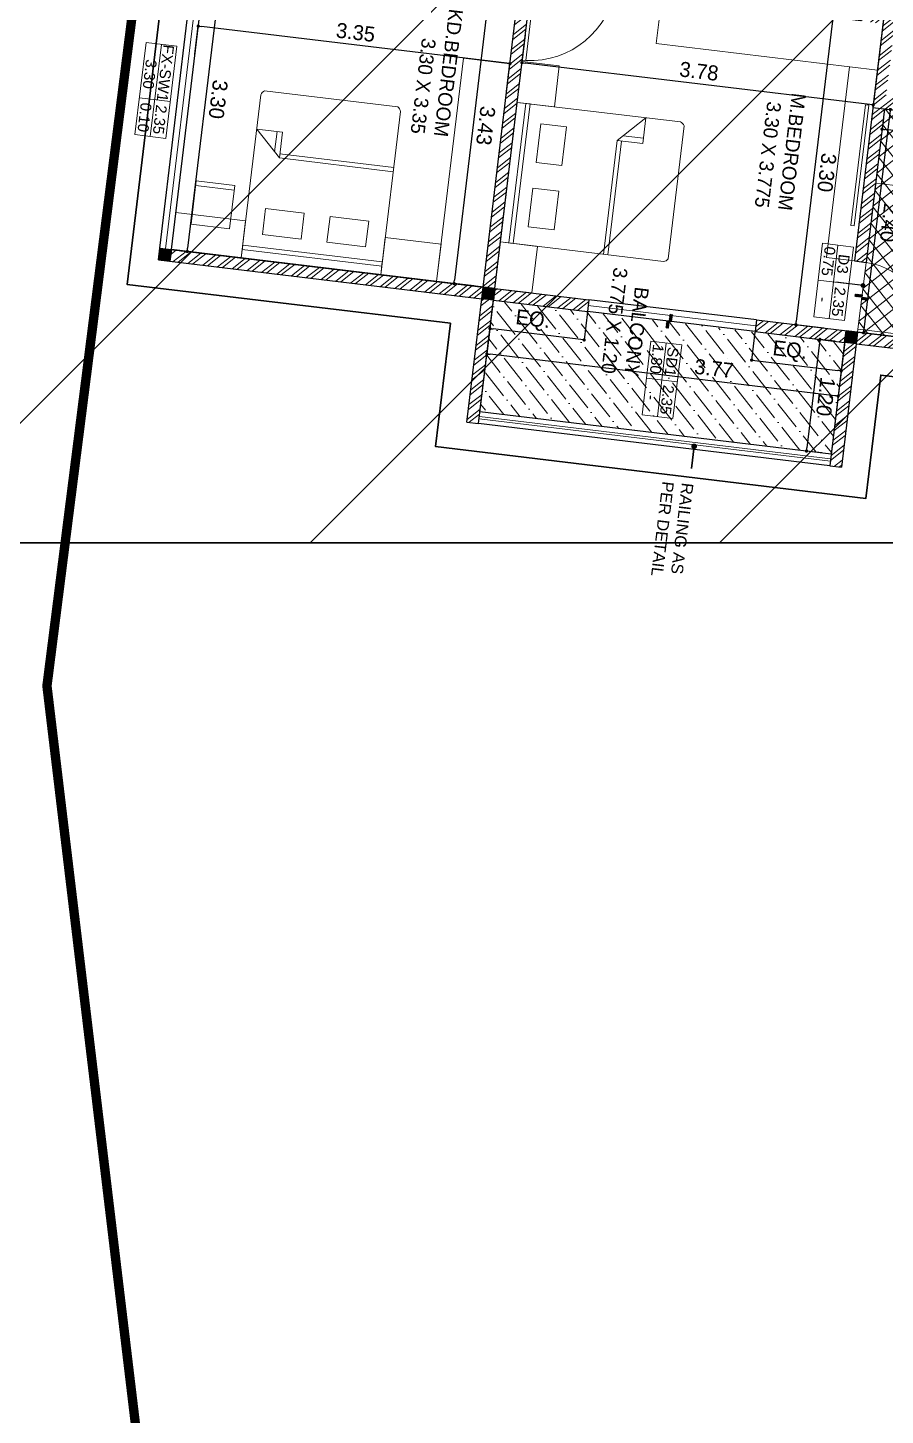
# Model space of a CAD drawing. Header units: metres. Extents: x 494 to 1845, y -666 to 1061.
# Drawn here: x 1550.63 to 1550.965, y 284.336 to 284.878 of the extents above; entities that cross this region are included whole.
import ezdxf
from ezdxf.enums import TextEntityAlignment as Align

# ---------------------------------------------------------------- set-up
doc = ezdxf.new("R2010")
doc.units = ezdxf.units.M
doc.header["$MEASUREMENT"] = 0
doc.linetypes.add('1', pattern=[0])
doc.linetypes.add('DASHED2', pattern=[0.375, 0.25, -0.125])
doc.layers.get('Defpoints').update_dxf_attribs({"color": 12})
for name, color, linetype in [('A-AREA', 1, 'Continuous'), ('COLUMN', 1, 'Continuous'), ('PLOT - SURVEY', 1, '1'), ('TILE DROP', 180, '1'), ('VDA-TEXT', 250, '1'), ('VDA-WALL BELOW', 8, 'Continuous'), ('VDA_RAILING NOTE', 4, '1'), ('VDA_ROOF', 250, 'Continuous'), ('WALL', 250, 'Continuous')]:
    doc.layers.add(name, color=color, linetype=linetype)
for name, color, linetype, lineweight in [('A-Wall Hatch', 8, 'Continuous', 9), ('DIMENSION', 8, 'Continuous', 5), ('VDA-DOOR', 23, 'Continuous', 5), ('VDA-DW TAGS', 4, 'Continuous', 9), ('VDA-FURNITURE', 8, 'Continuous', 13), ('VDA-HATCH', 8, 'Continuous', 9), ('VDA-PLUMBING', 8, 'Continuous', 13), ('VDA-RAILING', 25, 'Continuous', 5), ('VDA-SLIDING DOOR', 4, 'Continuous', 9), ('VDA-WALL', 250, 'Continuous', 25), ('VDA_FURNITURE', 8, 'Continuous', 13)]:
    doc.layers.add(name, color=color, linetype=linetype, lineweight=lineweight)
doc.styles.add('arial', font='arial.ttf', dxfattribs={"height": 0.3})
doc.styles.add('RS', font='GOTHIC.TTF')
doc.styles.get("Standard").update_dxf_attribs({"font": 'arial.ttf'})
doc.dimstyles.new('SMALL', dxfattribs={"dimtxt": 0.16, "dimasz": 0.05, "dimexe": 0, "dimexo": 0, "dimgap": 0.05, "dimtad": 0, "dimdec": 1, "dimzin": 0, "dimdsep": 46, "dimtxsty": 'RS', "dimblk": 'ARCHTICK', "dimcen": 2.5, "dimclrd": 256, "dimclre": 256, "dimclrt": 5, "dimadec": 0, "dimazin": 0, "dimtfac": 1, "dimtofl": 0, "dimtmove": 0, "dimatfit": 3, "dimldrblk": 'ARCHTICK', "dimfxl": 0, "dimtolj": 1, "dimtzin": 0, "dimarcsym": 0})
doc.dimstyles.new('SMALL-1', dxfattribs={"dimtxt": 0.16, "dimasz": 0.035, "dimexe": 0, "dimexo": 0.1, "dimgap": 0.05, "dimtad": 1, "dimzin": 0, "dimdsep": 46, "dimtxsty": 'RS', "dimblk": 'DOT', "dimcen": 2.5, "dimclrd": 256, "dimclre": 256, "dimclrt": 5, "dimadec": 0, "dimazin": 0, "dimtfac": 1, "dimtdec": 3, "dimtofl": 0, "dimtmove": 0, "dimatfit": 3, "dimfxl": 0, "dimtolj": 1, "dimtzin": 0, "dimarcsym": 0})
pattern_1 = [(45, (1152.758408798573, 282.9493043231583), (-0.1104854345604985, 0.1104854345604985), [])]
pattern_2 = [(135.0000000000001, (-4.440892098500626e-16, 0.375), (-0.004419417382415919, -0.004419417382415927), [])]

# ---------------------------------------------------------------- blocks, each defined once
blk = doc.blocks.new('6555kkm')
at = {"lineweight": 30}
h = blk.add_hatch(color=5, dxfattribs=at)
h.dxf.hatch_style = 1
h.paths.add_polyline_path([(1152.883408798573, 282.9493043231583), (1152.758408798573, 282.9493043231583), (1152.758408798573, 283.0743043231584), (1152.883408798573, 283.0743043231584)])
h = blk.add_hatch()
h.set_pattern_fill('ANSI31', color=5, scale=1.250000000001137)
h.set_pattern_definition(pattern_1)
h.paths.add_polyline_path([(1152.758408798573, 283.0743043231584), (1152.883408798573, 283.0743043231584), (1152.883408798573, 282.9493043231583), (1152.758408798573, 282.9493043231583)])
h = blk.add_hatch()
h.set_pattern_fill('ANSI31', color=5, scale=1.250000000001137)
h.set_pattern_definition(pattern_1)
h.paths.add_polyline_path([(1152.758408798573, 283.0743043231584), (1152.883408798573, 283.0743043231584), (1152.883408798573, 282.9493043231583), (1152.758408798573, 282.9493043231583)])
at = {"layer": 'COLUMN', "color": 5, "lineweight": 25}
for p, q in [((1152.758408798573, 282.9493043231583), (1152.883408798573, 283.0743043231584)), ((1152.883408798573, 282.9493043231583), (1152.758408798573, 283.0743043231584))]:
    blk.add_line(p, q, dxfattribs=at)
blk.add_lwpolyline([(1152.758408798573, 283.0743043231584), (1152.883408798573, 283.0743043231584), (1152.883408798573, 282.9493043231583), (1152.758408798573, 282.9493043231583)], close=True, dxfattribs=at)
blk = doc.blocks.new('zw$417C')
at = {"layer": 'COLUMN', "color": 8, "lineweight": 30}
for p in [(-1092.551024200676, -275.511737228239, 1.041943240610849e-05), (-1092.551024200676, -279.411717237367), (-1092.551024200676, -282.8868043231282)]:
    blk.add_blockref('6555kkm', p, dxfattribs=at)
blk = doc.blocks.new('DFSDFASDFASD')
at = {"layer": 'VDA_ROOF', "color": 5, "lineweight": 30, "ltscale": 4}
blk.add_lwpolyline([(43.72001114071099, 7.876165156727097), (16.86561930178232, 4.449999999999932), (-16.84999999999991, 4.449999999999932), (-16.84999999999991, -6.375000000000114), (7.450000000000273, -6.375000000000114), (7.450000000000273, -7.275000000000091), (43.72001114071099, -7.275000000000091), (43.72001114071099, -3.799912912925208), (45.04501133847248, -3.799912912896389), (45.04501133847248, 0.8250953790992526), (43.72001114071099, 0.8250953790992526)], close=True, dxfattribs=at)
blk = doc.blocks.new('_ArchTick')
at = {"color": 0, "linetype": 'ByBlock', "const_width": 0.15}
blk.add_lwpolyline([(-0.5, -0.5), (0.5, 0.5)], dxfattribs=at)
blk = doc.blocks.new('zw$DE63')
at = {"layer": 'VDA-FURNITURE', "extrusion": (-1.507989483803639e-06, 1.204778851980319e-06, 0.9999999999981374)}
for p, q in [((1.799999579787254, 1.500022419262677), (0.04615342523902655, 1.500001120846719)), ((0.6923106350004673, 1.223085890640505), (0.4153841948136687, 1.500005604699254)), ((0.4153841948136687, 1.500005604699254), (0.4153875578194857, 1.223082527751103)), ((1.799999579787254, 1.500022419262677), (1.661538041196764, 1.500020737759769)), ((1.661538041196764, 1.500020737759769), (1.661556256935, 2.073787618428469e-05)), ((1.707710103131831, 2.129829954355955e-05), (1.707691887393594, 1.500021298183128)), ((1.800017794594169, 2.241926267743111e-05), (1.799999579787254, 1.500022419262677)), ((1.800017794594169, 2.241926267743111e-05), (1.799999579787254, 1.500022419262677)), ((0, 1.465385175775737), (1.737475395202637e-05, 0.03461594507098198)), ((0.6346176266670227, 1.280777497799136), (0.4153868574649096, 1.280774835497141)), ((0.4153875578194857, 1.223082527751103), (0.6923106350004673, 1.223085890640505)), ((0.646171641536057, 8.407281711697578e-06), (0.646156788803637, 1.223085330217145)), ((0.6923254877328873, 8.967705070972443e-06), (0.6923106350004673, 1.223085890640505)), ((1.246155807748437, 1.303861847263761), (1.523078884929419, 1.303865210153162)), ((1.246160851791501, 0.8884772319579497), (1.246155807748437, 1.303861847263761)), ((1.523078884929419, 1.303865210153162), (1.523083928972483, 0.8884805948473513)), ((1.523083928972483, 0.8884805948473513), (1.246160851791501, 0.8884772319579497)), ((1.5230872919783, 0.6115575178992003), (1.246164214797318, 0.6115541550097987)), ((1.246164214797318, 0.6115541550097987), (1.246169258840382, 0.1961695397039875)), ((1.523092336021364, 0.1961729025933892), (1.5230872919783, 0.6115575178992003)), ((1.246169258840382, 0.1961695397039875), (1.523092336021364, 0.1961729025933892)), ((0.04617164097726345, 1.120963133871555e-06), (1.800017794594169, 2.241926267743111e-05)), ((1.661556256935, 2.073787618428469e-05), (1.800017794594169, 2.241926267743111e-05))]:
    blk.add_line(p, q, dxfattribs=at)
at = {"layer": 'VDA-FURNITURE'}
for centre, start, end in [((0.0650025608483702, 1.426793432219711), 104.438611504063, 149.3025759873148), ((0.0650025608483702, 0.07320768862700788), 210.6974240127036, 255.5613884959456)]:
    blk.add_arc(centre, 0.07559534104429093, start, end, dxfattribs=at)
blk = doc.blocks.new('DFV')
at = {"layer": 'VDA_FURNITURE'}
for p, q in [((164.9829837693537, 153.5324947516458), (164.9828625957156, 153.0667231603841)), ((164.9829837694301, 153.5324947516458), (165.3970029616461, 153.5323870416398)), ((165.3968817879353, 153.0666154504254), (165.3970029616461, 153.5323870416398)), ((165.3969894979086, 153.4806346426051), (164.9829703056998, 153.4807423525929)), ((164.9828625957156, 153.0667231603841), (165.3968817879353, 153.0666154504254))]:
    blk.add_line(p, q, dxfattribs=at)
blk = doc.blocks.new('zw$F1DC')
at = {"layer": 'VDA-DOOR'}
for p, q in [((2.601322194095701e-05, 0), (2.601322339979006e-05, 0.9000000000000001)), ((2.601322192941069e-05, 0.0379718426371404), (0.9000260132219293, 0.0379718426371404)), ((2.601322194095701e-05, 0), (0.9000260132219409, 2.777222896099829e-13)), ((0.9000260132219293, 0.03797184263741812), (0.9000260132219293, 2.777222896099829e-13))]:
    blk.add_line(p, q, dxfattribs=at).dxf.unprotected_set("ltscale", 0)
at = {"layer": 'VDA-DOOR', "linetype": 'DASHED2', "ltscale": 0.3}
blk.add_arc((-0.02829771850029106, -0.03040769462445214), 0.9308387142759031, 4.212750427302682, 88.25632433435375, dxfattribs=at)
blk = doc.blocks.new('zw$AB1F')
at = {"layer": 'VDA-DOOR', "xscale": 1.111111111003124, "yscale": 1.111111111003124, "zscale": 1.111111111003124, "rotation": 90.00000000080222}
blk.add_blockref('zw$F1DC', (0.9999999967510598, -1.13686837721616e-13), dxfattribs=at)
blk = doc.blocks.new('_Dot')
at = {"color": 0, "linetype": 'ByBlock', "lineweight": -2}
blk.add_line((-0.5, 0), (-1, 0), dxfattribs=at)
at = {"color": 0, "linetype": 'ByBlock', "const_width": 0.5}
blk.add_lwpolyline([(-0.25, 0, 1), (0.25, 0, 1)], format="xyb", close=True, dxfattribs=at)
blk = doc.blocks.new('*D1148')
at = {"layer": 'Defpoints', "color": 0, "transparency": 16777216}
for p in [(3.424999999999955, -4.204767998993418), (0.125, -4.375), (3.424999999999955, -4.375)]:
    blk.add_point(p, dxfattribs=at)
at = {"layer": 'DIMENSION', "lineweight": -2, "transparency": 16777216}
for p, q in [((0.125, -4.275), (0.125, -4.204767998993418)), ((0.16, -4.204767998993418), (3.389999999999954, -4.204767998993418)), ((3.424999999999955, -4.275), (3.424999999999955, -4.204767998993418))]:
    blk.add_line(p, q, dxfattribs=at)
at = {"layer": 'DIMENSION', "lineweight": -2, "transparency": 16777216, "xscale": 0.035, "yscale": 0.035, "zscale": 0.035, "rotation": 180}
blk.add_blockref('_Dot', (0.125, -4.204767998993418), dxfattribs=at)
at = {"layer": 'DIMENSION', "lineweight": -2, "transparency": 16777216, "xscale": 0.035, "yscale": 0.035, "zscale": 0.035}
blk.add_blockref('_Dot', (3.424999999999955, -4.204767998993418), dxfattribs=at)
at = {"layer": 'DIMENSION', "color": 5, "transparency": 16777216, "insert": (1.774999999999977, -4.070743525845899), "char_height": 0.16, "attachment_point": 5, "style": 'RS'}
blk.add_mtext('\\A1;3.30', dxfattribs=at)
blk = doc.blocks.new('*D1149')
at = {"layer": 'Defpoints', "color": 0, "transparency": 16777216}
for p in [(3.424999999999955, -1.024999999999977), (1.02384064773787, -4.375035912938472), (3.425009244765988, -4.375035912938472)]:
    blk.add_point(p, dxfattribs=at)
at = {"layer": 'DIMENSION', "lineweight": -2, "transparency": 16777216}
for p, q in [((1.32384064773787, -1.024999999999977), (1.02384064773787, -1.024999999999977)), ((1.02384064773787, -1.059999999999977), (1.02384064773787, -4.340035912938472)), ((1.32384064773787, -4.375035912938472), (1.02384064773787, -4.375035912938472))]:
    blk.add_line(p, q, dxfattribs=at)
at = {"layer": 'DIMENSION', "lineweight": -2, "transparency": 16777216, "xscale": 0.035, "yscale": 0.035, "zscale": 0.035}
for p, rotation in [((1.02384064773787, -1.024999999999977), 90), ((1.02384064773787, -4.375035912938472), 270)]:
    blk.add_blockref('_Dot', p, dxfattribs=dict(at, rotation=rotation))
at = {"layer": 'DIMENSION', "color": 5, "transparency": 16777216, "insert": (0.8898161745903514, -2.700017956469225), "char_height": 0.16, "attachment_point": 5, "rotation": 90, "style": 'RS'}
blk.add_mtext('\\A1;3.35', dxfattribs=at)
blk = doc.blocks.new('*D1150')
at = {"layer": 'Defpoints', "color": 0, "transparency": 16777216}
for p in [(0, -1.024999999999977), (3.424999999999955, -1.024999999999977), (3.424999999999955, -1.337077204073637)]:
    blk.add_point(p, dxfattribs=at)
at = {"layer": 'DIMENSION', "lineweight": -2, "transparency": 16777216}
for p, q in [((0, -1.124999999999977), (0, -1.337077204073637)), ((3.424999999999955, -1.124999999999977), (3.424999999999955, -1.337077204073637)), ((0.035, -1.337077204073637), (3.389999999999954, -1.337077204073637))]:
    blk.add_line(p, q, dxfattribs=at)
at = {"layer": 'DIMENSION', "lineweight": -2, "transparency": 16777216, "xscale": 0.035, "yscale": 0.035, "zscale": 0.035, "rotation": 180}
blk.add_blockref('_Dot', (0, -1.337077204073637), dxfattribs=at)
at = {"layer": 'DIMENSION', "lineweight": -2, "transparency": 16777216, "xscale": 0.035, "yscale": 0.035, "zscale": 0.035}
blk.add_blockref('_Dot', (3.424999999999955, -1.337077204073637), dxfattribs=at)
at = {"layer": 'DIMENSION', "color": 5, "transparency": 16777216, "insert": (1.712499999999977, -1.203052730926118), "char_height": 0.16, "attachment_point": 5, "style": 'RS'}
blk.add_mtext('\\A1;3.43', dxfattribs=at)
blk = doc.blocks.new('*D1151')
at = {"layer": 'Defpoints', "color": 0, "transparency": 16777216}
for p in [(0.125, 2.875), (3.424999999999955, 2.875), (3.424999999999955, 2.336164428496204)]:
    blk.add_point(p, dxfattribs=at)
at = {"layer": 'DIMENSION', "lineweight": -2, "transparency": 16777216}
for p, q in [((0.125, 2.636164428496204), (0.125, 2.336164428496204)), ((3.424999999999955, 2.636164428496204), (3.424999999999955, 2.336164428496204)), ((0.16, 2.336164428496204), (3.389999999999954, 2.336164428496204))]:
    blk.add_line(p, q, dxfattribs=at)
at = {"layer": 'DIMENSION', "lineweight": -2, "transparency": 16777216, "xscale": 0.035, "yscale": 0.035, "zscale": 0.035, "rotation": 180}
blk.add_blockref('_Dot', (0.125, 2.336164428496204), dxfattribs=at)
at = {"layer": 'DIMENSION', "lineweight": -2, "transparency": 16777216, "xscale": 0.035, "yscale": 0.035, "zscale": 0.035}
blk.add_blockref('_Dot', (3.424999999999955, 2.336164428496204), dxfattribs=at)
at = {"layer": 'DIMENSION', "color": 5, "transparency": 16777216, "insert": (1.774999999999977, 2.470188901643723), "char_height": 0.16, "attachment_point": 5, "style": 'RS'}
blk.add_mtext('\\A1;3.30', dxfattribs=at)
blk = doc.blocks.new('*D1152')
at = {"layer": 'Defpoints', "color": 0, "transparency": 16777216}
for p in [(0.125, 2.875), (0.125, -0.8999999999999773), (0.9981841268393055, -0.8999999999999773)]:
    blk.add_point(p, dxfattribs=at)
at = {"layer": 'DIMENSION', "lineweight": -2, "transparency": 16777216}
for p, q in [((0.6981841268393056, 2.875), (0.9981841268393057, 2.875)), ((0.9981841268393057, 2.84), (0.9981841268393057, -0.8649999999999772)), ((0.6981841268393054, -0.8999999999999773), (0.9981841268393055, -0.8999999999999773))]:
    blk.add_line(p, q, dxfattribs=at)
at = {"layer": 'DIMENSION', "lineweight": -2, "transparency": 16777216, "xscale": 0.035, "yscale": 0.035, "zscale": 0.035}
for p, rotation in [((0.9981841268393057, 2.875), 90), ((0.9981841268393055, -0.8999999999999773), 270)]:
    blk.add_blockref('_Dot', p, dxfattribs=dict(at, rotation=rotation))
at = {"layer": 'DIMENSION', "color": 5, "transparency": 16777216, "insert": (0.8641596536917869, 0.9875000000000114), "char_height": 0.16, "attachment_point": 5, "rotation": 90, "style": 'RS'}
blk.add_mtext('\\A1;3.78', dxfattribs=at)
blk = doc.blocks.new('*D1153')
at = {"layer": 'Defpoints', "color": 0, "transparency": 16777216}
for p in [(3.424999999999955, 2.875), (3.85619306444687, 2.875), (3.424999999999955, 1.912500000000017)]:
    blk.add_point(p, dxfattribs=at)
at = {"layer": 'DIMENSION', "lineweight": -2, "transparency": 16777216}
for p, q in [((3.55619306444687, 2.875), (3.85619306444687, 2.875)), ((3.85619306444687, 1.947500000000017), (3.85619306444687, 2.84)), ((3.55619306444687, 1.912500000000017), (3.85619306444687, 1.912500000000017))]:
    blk.add_line(p, q, dxfattribs=at)
at = {"layer": 'DIMENSION', "lineweight": -2, "transparency": 16777216, "xscale": 0.035, "yscale": 0.035, "zscale": 0.035}
for p, rotation in [((3.85619306444687, 2.875), 90), ((3.85619306444687, 1.912500000000017), 270)]:
    blk.add_blockref('_Dot', p, dxfattribs=dict(at, rotation=rotation))
at = {"layer": 'DIMENSION', "color": 5, "transparency": 16777216, "insert": (3.717872194290514, 2.306249999999977), "char_height": 0.16, "attachment_point": 5, "rotation": 90, "style": 'RS'}
blk.add_mtext('\\A1;EQ.', dxfattribs=at)
blk = doc.blocks.new('*D1154')
at = {"layer": 'Defpoints', "color": 0, "transparency": 16777216}
for p in [(3.424999999999955, 0.1125000000000171), (3.424999216726746, -0.8999986044702268), (3.855946973516211, -0.8999986044702268)]:
    blk.add_point(p, dxfattribs=at)
at = {"layer": 'DIMENSION', "lineweight": -2, "transparency": 16777216}
for p, q in [((3.555946973516211, 0.1125000000000171), (3.855946973516211, 0.1125000000000171)), ((3.855946973516211, 0.07750000000001711), (3.855946973516211, -0.8649986044702268)), ((3.555946973516211, -0.8999986044702268), (3.855946973516211, -0.8999986044702268))]:
    blk.add_line(p, q, dxfattribs=at)
at = {"layer": 'DIMENSION', "lineweight": -2, "transparency": 16777216, "xscale": 0.035, "yscale": 0.035, "zscale": 0.035}
for p, rotation in [((3.855946973516211, 0.1125000000000171), 90), ((3.855946973516211, -0.8999986044702268), 270)]:
    blk.add_blockref('_Dot', p, dxfattribs=dict(at, rotation=rotation))
at = {"layer": 'DIMENSION', "color": 5, "transparency": 16777216, "insert": (3.717626103359855, -0.456249302235102), "char_height": 0.16, "attachment_point": 5, "rotation": 90, "style": 'RS'}
blk.add_mtext('\\A1;EQ.', dxfattribs=at)
blk = doc.blocks.new('*D1155')
at = {"layer": 'Defpoints', "color": 0, "transparency": 16777216}
for p in [(3.549999999999955, 2.875), (3.555946973636992, -0.8999986044702268), (4.128267580363172, -0.8999986044702268)]:
    blk.add_point(p, dxfattribs=at)
at = {"layer": 'DIMENSION', "lineweight": -2, "transparency": 16777216}
for p, q in [((3.828267580363172, 2.875), (4.128267580363172, 2.875)), ((4.128267580363172, 2.84), (4.128267580363172, -0.8649986044702268)), ((3.828267580363172, -0.8999986044702268), (4.128267580363172, -0.8999986044702268))]:
    blk.add_line(p, q, dxfattribs=at)
at = {"layer": 'DIMENSION', "lineweight": -2, "transparency": 16777216, "xscale": 0.035, "yscale": 0.035, "zscale": 0.035}
for p, rotation in [((4.128267580363172, 2.875), 90), ((4.128267580363172, -0.8999986044702268), 270)]:
    blk.add_blockref('_Dot', p, dxfattribs=dict(at, rotation=rotation))
at = {"layer": 'DIMENSION', "color": 5, "transparency": 16777216, "insert": (3.994243107215653, 1.523971360053622), "char_height": 0.16, "attachment_point": 5, "rotation": 90, "style": 'RS'}
blk.add_mtext('\\A1;3.77', dxfattribs=at)
blk = doc.blocks.new('*D1156')
at = {"layer": 'Defpoints', "color": 0, "transparency": 16777216}
for p in [(3.549999999999955, 2.875), (4.75, 2.875), (4.75, 2.609692993821568)]:
    blk.add_point(p, dxfattribs=at)
at = {"layer": 'DIMENSION', "lineweight": -2, "transparency": 16777216}
for p, q in [((3.549999999999955, 2.775), (3.549999999999955, 2.609692993821568)), ((4.75, 2.775), (4.75, 2.609692993821568)), ((3.584999999999955, 2.609692993821568), (4.715, 2.609692993821568))]:
    blk.add_line(p, q, dxfattribs=at)
at = {"layer": 'DIMENSION', "lineweight": -2, "transparency": 16777216, "xscale": 0.035, "yscale": 0.035, "zscale": 0.035, "rotation": 180}
blk.add_blockref('_Dot', (3.549999999999955, 2.609692993821568), dxfattribs=at)
at = {"layer": 'DIMENSION', "lineweight": -2, "transparency": 16777216, "xscale": 0.035, "yscale": 0.035, "zscale": 0.035}
blk.add_blockref('_Dot', (4.75, 2.609692993821568), dxfattribs=at)
at = {"layer": 'DIMENSION', "color": 5, "transparency": 16777216, "insert": (4.149999999999977, 2.743717466969087), "char_height": 0.16, "attachment_point": 5, "style": 'RS'}
blk.add_mtext('\\A1;1.20', dxfattribs=at)
blk = doc.blocks.new('*D1159')
at = {"layer": 'Defpoints', "color": 0, "transparency": 16777216}
for p in [(1.024999999999864, 4.350000000000023), (1.024999999999864, 3), (1.244725901308811, 3)]:
    blk.add_point(p, dxfattribs=at)
at = {"layer": 'DIMENSION', "lineweight": -2, "transparency": 16777216}
for p, q in [((1.124999999999864, 4.350000000000023), (1.244725901308811, 4.350000000000023)), ((1.244725901308811, 4.315000000000023), (1.244725901308811, 3.035)), ((1.124999999999864, 3), (1.244725901308811, 3))]:
    blk.add_line(p, q, dxfattribs=at)
at = {"layer": 'DIMENSION', "lineweight": -2, "transparency": 16777216, "xscale": 0.035, "yscale": 0.035, "zscale": 0.035}
for p, rotation in [((1.244725901308811, 4.350000000000023), 90), ((1.244725901308811, 3), 270)]:
    blk.add_blockref('_Dot', p, dxfattribs=dict(at, rotation=rotation))
at = {"layer": 'DIMENSION', "color": 5, "transparency": 16777216, "insert": (1.110701428161293, 3.675000000000011), "char_height": 0.16, "attachment_point": 5, "rotation": 90, "style": 'RS'}
blk.add_mtext('\\A1;1.35', dxfattribs=at)
blk = doc.blocks.new('*D1160')
at = {"layer": 'Defpoints', "color": 0, "transparency": 16777216}
for p in [(1.024999999999864, 3), (3.425016491383531, 3.062683206837619), (3.425016491383531, 3)]:
    blk.add_point(p, dxfattribs=at)
at = {"layer": 'DIMENSION', "lineweight": -2, "transparency": 16777216}
for p, q in [((1.024999999999864, 3.062683206837619), (1.024999999999864, 3.062683206837619)), ((1.059999999999863, 3.062683206837619), (3.39001649138353, 3.062683206837619)), ((3.425016491383531, 3.062683206837619), (3.425016491383531, 3.062683206837619))]:
    blk.add_line(p, q, dxfattribs=at)
at = {"layer": 'DIMENSION', "lineweight": -2, "transparency": 16777216, "xscale": 0.035, "yscale": 0.035, "zscale": 0.035, "rotation": 180}
blk.add_blockref('_Dot', (1.024999999999864, 3.062683206837619), dxfattribs=at)
at = {"layer": 'DIMENSION', "lineweight": -2, "transparency": 16777216, "xscale": 0.035, "yscale": 0.035, "zscale": 0.035}
blk.add_blockref('_Dot', (3.425016491383531, 3.062683206837619), dxfattribs=at)
at = {"layer": 'DIMENSION', "color": 5, "transparency": 16777216, "insert": (2.225008245691697, 3.196707679985137), "char_height": 0.16, "attachment_point": 5, "style": 'RS'}
blk.add_mtext('\\A1;2.40', dxfattribs=at)
blk = doc.blocks.new('FX SW1')
at = {"layer": 'VDA-DW TAGS'}
for p, q in [((1541.589843465308, 314.01549259741), (1541.589843465308, 314.3463671871402)), ((1541.98458366906, 314.1809298922751), (1540.994971160277, 314.1809298922751))]:
    blk.add_line(p, q, dxfattribs=at)
blk.add_lwpolyline([(1541.98458366906, 314.3463671871402), (1540.994971160277, 314.3463671871402), (1540.994971160277, 314.01549259741), (1541.98458366906, 314.01549259741)], close=True, dxfattribs=at)
at = {"layer": 'VDA-DW TAGS', "char_height": 0.1159809851405905, "attachment_point": 8, "style": 'arial'}
for s, insert, width in [('FX-SW1', (1541.295210989454, 314.2004444817844), 0.2822932409837917), ('2.35', (1541.793959858094, 314.2015913116672), 0.2822932409837917), ('3.30', (1541.325908154856, 314.0361540168021), 0.275840167237977), ('0.10', (1541.790057707012, 314.0361540168021), 0.3661736348513708)]:
    blk.add_mtext(s, dxfattribs=dict(at, insert=insert, width=width))
blk = doc.blocks.new('D3 F')
at = {"layer": 'VDA-DW TAGS'}
for p, q in [((1526.935698725297, 319.900243490464), (1526.935698725297, 320.2311180801943)), ((1527.330438929049, 320.0656807853292), (1526.540698725297, 320.0656807853292))]:
    blk.add_line(p, q, dxfattribs=at)
blk.add_lwpolyline([(1527.330438929049, 320.2311180801943), (1526.540698725297, 320.2311180801943), (1526.540698725297, 319.900243490464), (1527.330438929049, 319.900243490464)], close=True, dxfattribs=at)
at = {"layer": 'VDA-DW TAGS', "char_height": 0.1159809851405905, "attachment_point": 8, "style": 'arial'}
for s, insert, width in [('D3', (1526.732992233722, 320.0863422047213), 0.2822932409837917), ('2.35', (1527.139815118083, 320.0863422047213), 0.2822932409837917), ('0.75', (1526.723475923491, 319.9265632193317), 0.275840167237977), ('-', (1527.135912967001, 319.9209049098562), 0.3661736348513708)]:
    blk.add_mtext(s, dxfattribs=dict(at, insert=insert, width=width))
blk = doc.blocks.new('TT-level diff-flat-14')
at = {"layer": 'TILE DROP'}
h = blk.add_hatch(dxfattribs=at)
h.set_pattern_fill('ANSI31', color=256, scale=0.05, angle=90.00000000000006, style=0)
h.set_pattern_definition(pattern_2)
h.paths.add_polyline_path([(-0.07499999999998863, 0.02500000000000568), (-0.07499999999998863, 0), (0, 0), (0, 0.02500000000000568)])
h = blk.add_hatch(dxfattribs=at)
h.set_pattern_fill('ANSI31', color=256, scale=0.05, angle=90.00000000000006, style=0)
h.set_pattern_definition(pattern_2)
h.paths.add_polyline_path([(0, 0), (0, -0.02500000000000568), (0.07499999999998863, -0.02500000000000568), (0.07499999999998863, 0)])
for points in [[(0, 0), (-0.07499999999998863, 0)], [(0.07499999999998863, -0.02500000000000568), (0, -0.02500000000000568), (0, 0), (-0.07499999999998863, 0)]]:
    blk.add_lwpolyline(points, dxfattribs=at)
blk = doc.blocks.new('SD3')
at = {"layer": 'VDA-DW TAGS'}
for p, q in [((1531.723859217067, 314.2677278558232), (1531.723859217067, 314.5986024455534)), ((1532.118599420819, 314.4331651506883), (1531.328859217067, 314.4331651506883))]:
    blk.add_line(p, q, dxfattribs=at)
blk.add_lwpolyline([(1532.118599420819, 314.5986024455534), (1531.328859217067, 314.5986024455534), (1531.328859217067, 314.2677278558232), (1532.118599420819, 314.2677278558232)], close=True, dxfattribs=at)
at = {"layer": 'VDA-DW TAGS', "char_height": 0.1159809851405905, "attachment_point": 8, "style": 'arial'}
for s, insert, width in [('SD1', (1531.521152725493, 314.4538265700804), 0.2822932409837917), ('2.35', (1531.927975609854, 314.4538265700804), 0.2822932409837917), ('1.80', (1531.511636415262, 314.2940475846908), 0.275840167237977), ('-', (1531.924073458772, 314.2883892752153), 0.3661736348513708)]:
    blk.add_mtext(s, dxfattribs=dict(at, insert=insert, width=width))
blk = doc.blocks.new('SDFDSFD')
at = {"layer": 'A-Wall Hatch', "ltscale": 0.1}
h = blk.add_hatch(dxfattribs=at)
h.set_pattern_fill('ANSI32', color=256, scale=0.3, angle=270)
h.set_pattern_definition([(315, (-5.76940198055172, -2.326928868841492), (0.07954951288348662, 0.07954951288348659), []), (315, (-5.76940198055172, -2.379961877341486), (0.07954951288348662, 0.07954951288348659), [])])
h.paths.add_polyline_path([(-3.575000000000045, 2.575000000000045), (-5.244999999999891, 2.575000000000045), (-5.244999999999891, 5.250000000000057), (-1.349999999999909, 5.250000000000057), (-1.349999999999909, 5.375000000000057), (-6.8449999999998, 5.375000000000057), (-6.8449999999998, 5.250000000000057), (-5.369999999999891, 5.250000000000057), (-5.369999999999891, 4.050000000000068), (-5.7199999999998, 4.050000000000068), (-5.7199999999998, 3.925000000000068), (-5.369999999999891, 3.925000000000068), (-5.369999999999891, 2.575000000000045), (-5.7199999999998, 2.575000000000045), (-5.7199999999998, 2.450000000000045), (-3.575000000000045, 2.450000000000045)])
h.paths.add_polyline_path([(-7.7199999999998, -2.949999999999989), (-7.7199999999998, -0.8999999999999773), (-6.8449999999998, -0.8999999999999773), (-6.8449999999998, 4.050000000000068), (-6.7199999999998, 4.050000000000068), (-6.7199999999998, -0.8999999999999773), (-6.449999999999863, -0.8999999999999773), (-6.449999999999863, -1.024999999999977), (-7.5949999999998, -1.024999999999977), (-7.5949999999998, -2.949999999999989)])
h.paths.add_polyline_path([(-2.375, -0.8999999999999773), (-4.649999999999864, -0.8999999999999773), (-4.649999999999864, -4.5), (-4.524999999999864, -4.5), (-4.524999999999864, -1.024999999999977), (-2.375, -1.024999999999977)])
h.paths.add_polyline_path([(-0.974999999999909, 2.999860553396445), (-0.9809027286516994, 2.999860553396445), (-1.349999999999909, 3), (-1.349999999999909, 4.050000000000068), (-1.474999999999909, 4.050000000000068), (-1.474999999999909, 3), (-2.375, 3), (-2.375, 2.450000000000045), (-2.25, 2.450000000000045), (-2.25, 2.875), (-1.474999999999909, 2.875), (-1.474999999999909, 0), (-1.349999999999909, 0), (-1.349999999999909, 0.8000000000000114), (-0.625, 0.8000000000000114), (-0.625, 0.9250000000000114), (-1.349999999999909, 0.9250000000000114), (-1.349999999999909, 2.875), (-0.974999999999909, 2.875)])
h.paths.add_polyline_path([(2.674999999999955, 3), (1.024999999999864, 3), (1.024999999999864, 4.350000000000023), (1.974999999999909, 4.350000000000023), (1.974999999999909, 4.474860553396468), (0.8999999999998636, 4.475000000000023), (0.8999999999998636, 3), (-0.375, 3), (-0.375, 2.875), (2.674999999999955, 2.875)])
h.paths.add_polyline_path([(-0.625, -1.925000000000011), (-1.349999999999909, -1.925000000000011), (-1.349999999999909, -1.024999999999977), (-0.900000000000091, -1.024999999999977), (-0.900000000000091, -0.8999999999999773), (-1.474999999999909, -0.8999999999999773), (-1.474999999999909, -4.5), (-0.974999999999909, -4.5), (-0.974999999999909, -4.375139446603555), (-0.9809027286516994, -4.375139446603555), (-1.349999999999909, -4.375), (-1.349999999999909, -2.050000003470643), (-0.625, -2.050000000000011)])
h.paths.add_polyline_path([(3.549999999999955, 4.475000000000023), (2.574999999999818, 4.475000000000023), (2.574999999999818, 4.350000000000023), (3.424999999999955, 4.350000000000023), (3.424999999999955, 3), (3.549999999999955, 3)])
h.paths.add_polyline_path([(0.125, -1.925000000000011), (0, -1.925000000000011), (0, -4.375), (-0.375, -4.375), (-0.375, -4.5), (0.125, -4.5)])
h.paths.add_polyline_path([(0.125, 2.875), (0, 2.875), (0, 0), (0.125, 0)])
h.paths.add_polyline_path([(4.875, 3), (3.549999999999955, 3), (3.549999999999955, 2.875), (4.875, 2.875)])
h.paths.add_polyline_path([(3.549999999999955, 3), (3.424999999999955, 3), (3.424999999999955, 2.875), (3.549999999999955, 2.875)])
h.paths.add_polyline_path([(3.549999999999955, 0.112500000000017), (3.424999999999955, 0.1125000000000171), (3.424999999999955, -0.8999999999999773), (0, -0.8999999999999773), (0, -1.024999999999977), (3.424999999999955, -1.024999999999977), (3.424999999999955, -4.5), (3.549999999999955, -4.5), (3.549999999999955, -1.024999999999977), (4.875, -1.024999999999977), (4.875, -0.8999999999999773), (3.549999999999955, -0.8999999999999773)])
h.paths.add_polyline_path([(3.424999999999955, 1.912500000000017), (3.549999999999955, 1.912500000000017), (3.549999999999955, 2.875), (3.424999999999955, 2.875)])
at = {"layer": 'VDA-HATCH'}
h = blk.add_hatch(dxfattribs=at)
h.set_pattern_fill('ANSI36', color=43)
h.set_pattern_definition([(45, (-42510.88798718774, 14915.09808658299), (0.06629126073623882, 0.2430679560328759), [0.3125, -0.0625, 0, -0.0625])])
h.paths.add_polyline_path([(-7.5949999999998, -2.824999999999989), (-4.649999999999864, -2.824999999999989), (-4.649999999999864, -1.024999999999977), (-7.5949999999998, -1.024999999999977)])
h.paths.add_polyline_path([(-2.375, 3), (-1.474999999999909, 3), (-1.474999999999909, 5.250000000000057), (-2.375, 5.250000000000057)])
h.paths.add_polyline_path([(3.555946973636992, -0.8999986044702268), (4.75, -0.8999986044702268), (4.75, 2.875), (3.555946973636992, 2.875)])
h = blk.add_hatch(dxfattribs=at)
h.set_pattern_fill('ANSI37', color=43)
h.set_pattern_definition([(45, (-42536.25676201939, 14913.54794713638), (-0.08838834764831846, 0.08838834764831846), []), (135, (-42536.25676201939, 14913.54794713638), (-0.08838834764831845, -0.08838834764831843), [])])
h.paths.add_polyline_path([(1.024999999999864, 3), (3.425000000028149, 3), (3.425000000028149, 4.350000000000023), (1.024999999999864, 4.350000000000023)])
h.paths.add_polyline_path([(-1.349954619197206, -2.050000003525213), (0, -2.050000003525213), (0, -4.375139446603555), (-1.349954619197206, -4.375139446603555)])
h.paths.add_polyline_path([(0, 2.875), (-1.349999999999909, 2.875), (-1.349999999999909, 0.9250000000000114), (0, 0.9250000000000114)])
at = {"layer": 'A-AREA'}
blk.add_lwpolyline([(-1.474999999999909, 5.250000000000057), (-1.474999999999909, 2.875), (1.024999999999864, 2.875), (1.024999999999864, 4.350000000000023), (3.425000000028149, 4.34999589387229), (3.424999999999955, 2.875), (4.75, 2.875), (4.75, -0.8999999999999773), (3.425065773919869, -0.8999986045160426), (3.424999999999955, -4.375), (-4.524999414097238, -4.37504520146598), (-4.524999999999864, -2.824999999999989), (-7.5949999999998, -2.824999999999989), (-7.5949999999998, -1.024999999999977), (-6.7199999999998, -1.024999999999977)], dxfattribs=at)
at = {"layer": 'VDA-DOOR'}
blk.add_line((2.674999999999955, 3), (3.424999999999955, 3), dxfattribs=at)
at = {"layer": 'VDA-FURNITURE', "extrusion": (4.368272014304201e-06, 5.8104550666431e-06, 0.9999999999735785)}
for p, q in [((0.6250257439605775, 2.874999999996362), (0.6250257440187852, 0.4984039976916392)), ((2.674999999999955, 2.574997532876182), (0.6250258890941041, 2.574999516247772)), ((1.024959716000922, -1.025017350906978), (1.024962739445073, -1.525017350896064)), ((3.425013432214655, -1.525004652549228), (1.024962739445073, -1.525017350896064))]:
    blk.add_line(p, q, dxfattribs=at)
at = {"layer": 'VDA-FURNITURE'}
for p, q in [((2.674999999999955, 2.875), (2.674999999999955, 2.574997532876182)), ((0.6250257440187852, 0.4984039976916392), (0.125, 0.4984039976916392))]:
    blk.add_line(p, q, dxfattribs=at)
at = {"layer": 'VDA-FURNITURE', "extrusion": (4.368272014304201e-06, 5.8104550666431e-06, 0.9999999999735785)}
for points, elevation in [([(2.302643685610064, 2.828060537328952), (1.007365056321987, 2.828060537328952), (1.007365056321987, 2.792062021533297), (2.302643685610064, 2.792062021533297)], -2.491830337431056e-06), ([(1.425065775417579, -0.4999986048427445), (1.425065773511278, -0.8999986045167816), (0.9850657734996275, -0.8999982602439331), (0.9850657754132044, -0.499998260569896)], -2.491830337431056e-06), ([(3.425065775846861, -0.4999986048427445), (3.42506577394056, -0.8999986045167816), (2.925065773933284, -0.8999982602439331), (2.925065775846861, -0.499998260569896)], -2.491830337431056e-06), ([(3.025009115279545, -2.124989567010516), (3.425009114968134, -2.124989565096939), (3.425008077816756, -1.525006767030163), (3.025008078135443, -1.52500676894374)], -2.492014426936848e-06), ([(3.025009122439087, -3.625023569845098), (3.4250091221204, -3.625023567931521), (3.425009244698458, -4.375035912997873), (3.025009245024421, -4.375035914904174)], -2.492014426936848e-06)]:
    blk.add_lwpolyline(points, close=True, dxfattribs=dict(at, elevation=elevation))
at = {"layer": 'VDA-PLUMBING', "extrusion": (4.368272014304201e-06, 5.8104550666431e-06, 0.9999999999735785)}
blk.add_line((1.824999993509664, 4.349995889077661), (1.824999999999818, 2.999995887172815), dxfattribs=at)
at = {"layer": 'VDA-RAILING'}
for p, q in [((4.799999999999955, 2.875), (4.799999999999955, -0.8999999999999773)), ((4.825000000000045, 2.875), (4.825000000000045, -0.8999999999999773))]:
    blk.add_line(p, q, dxfattribs=at)
at = {"layer": 'VDA-SLIDING DOOR'}
for p, q in [((3.487499999999955, 1.912500000000017), (3.487499999999955, 0.1125000000000171)), ((3.424999999999955, -4.4375), (0.125, -4.4375))]:
    blk.add_line(p, q, dxfattribs=at)
at = {"layer": 'VDA-WALL'}
for p, q in [((3.549999999999955, 3), (3.549999999999955, 4.475000000000023)), ((1.024999999999864, 3), (1.024999999999864, 4.350000000000023)), ((3.424999999999955, 1.912500000000017), (3.424999999999955, 4.350000000000023)), ((1.024999999999864, 3), (2.674999999999955, 3)), ((2.674999999999955, 2.875), (2.674999999999955, 3)), ((3.549999999999955, 3), (4.875, 3)), ((4.875, 2.875), (4.875, 3)), ((-0.375, 2.875), (2.674999999999955, 2.875)), ((3.549999999999955, 2.875), (4.875, 2.875)), ((3.549999999999955, 1.912500000000017), (3.549999999999955, 2.875)), ((3.424999999999955, 1.912500000000017), (3.549999999999955, 1.912500000000017)), ((3.424999999999955, -0.8999999999999773), (3.424999999999955, 0.1125000000000171)), ((3.424999999999955, 0.1125000000000171), (3.549999999999955, 0.1125000000000171)), ((3.549999999999955, -0.8999999999999773), (3.549999999999955, 0.1125000000000171)), ((3.424999999999955, -0.8999999999999773), (0, -0.8999999999999773)), ((3.424999999999955, -1.024999999999977), (0, -1.024999999999977)), ((3.424999999999955, -4.5), (3.424999999999955, -1.024999999999977)), ((4.875, -0.8999999999999773), (3.549999999999955, -0.8999999999999773)), ((3.549999999999955, -4.5), (3.549999999999955, -1.024999999999977)), ((4.875, -1.024999999999977), (3.549999999999955, -1.024999999999977)), ((4.875, -1.024999999999977), (4.875, -0.8999999999999773)), ((3.424999999999955, -4.5), (3.549999999999955, -4.5))]:
    blk.add_line(p, q, dxfattribs=at)
at = {"layer": 'VDA-WALL BELOW'}
for p, q in [((4.75, 2.875), (4.75, -0.8999999999999773)), ((4.875, 2.875), (4.875, -0.8999999999999773)), ((3.424999999999955, 1.912500000000017), (3.424999999999955, 0.1125000000000171)), ((3.549999999999955, 1.912500000000017), (3.549999999999955, 0.1125000000000171)), ((3.424999999999955, -4.375), (0.125, -4.375)), ((3.424999999999955, -4.5), (0.125, -4.5))]:
    blk.add_line(p, q, dxfattribs=at)
for p, rotation in [((3.049990299625733, 3.000049767093117, 0.0002094214360410739), 270.0000000000001), ((3.549999999999955, 0.9875000000000114), 180)]:
    blk.add_blockref('TT-level diff-flat-14', p, dxfattribs=dict(rotation=rotation))
blk.add_blockref('SD3', (-1527.543939433375, -313.4461507906142))
at = {"layer": 'VDA-DOOR', "extrusion": (-0.0003046095345934809, -0.0001294728292490316, 0.9999999452249075), "xscale": 0.7499891843972357, "yscale": 0.7499891843972357, "zscale": 0.7499891843972357, "rotation": 359.9999977403969}
blk.add_blockref('zw$AB1F', (2.674995603122619, 3.000009921673577, -0.001203248992758649), dxfattribs=at)
at = {"layer": 'VDA-DOOR', "extrusion": (-0.0001294728292492618, 0.0003046095345933831, 0.9999999452249076), "xscale": 0.9000002890170378, "yscale": 0.9000002890170378, "zscale": 0.9000002890170378, "rotation": 270}
blk.add_blockref('zw$AB1F', (0.07141628145482241, 3.940539061045685e-06, -9.245268624044414e-06), dxfattribs=at)
at = {"layer": 'VDA-FURNITURE', "extrusion": (4.368272014304201e-06, 5.8104550666431e-06, 0.9999999999735786), "xscale": -1}
for p, rotation in [((2.925088201708891, 0.9000358251776452, 1.800719865210167e-05), 89.99999972651541), ((1.62500042928805, -2.125006014674428, -5.248808066021838e-06), 180.0000002733123)]:
    blk.add_blockref('zw$DE63', p, dxfattribs=dict(at, rotation=rotation))
at = {"layer": 'VDA-FURNITURE', "lineweight": 0, "extrusion": (4.388340744157805e-06, 0.0001176154741816322, 0.9999999930736715), "xscale": 1.000054247983936, "yscale": 1.000054247983936, "zscale": 1.000054247983936, "rotation": 90.01490589319194}
blk.add_blockref('DFV', (156.2478828034101, -169.1507777935283, -0.01920908011619739), dxfattribs=at)
at = {"layer": 'VDA-HATCH'}
for name, p in [('D3 F', (-1524.011591343226, -317.3852857688022, 0.0004188428720821478)), ('FX SW1', (-1539.730685955022, -318.9232350618058))]:
    blk.add_blockref(name, p, dxfattribs=at)
at = {"layer": 'VDA-TEXT', "extrusion": (4.368272014304201e-06, 5.8104550666431e-06, 0.9999999999735785), "char_height": 0.15, "width": 1.314504061156185e-11, "style": 'arial'}
for s, insert, attachment_point, text_direction in [('\\pi0.63661;{\\fCentury Gothic|b0|i0|c0|p34;M.BEDROOM  }\\P\\pi0.71268;{\\fCentury Gothic|b0|i0|c0|p34;3.30 X 3.775}', (2.229116244053785, 1.747200492718605), 9, (0.9999999999904591, -3.819167204646539e-14, -4.368272014377718e-06)), ('\\pi0.64828;{\\fCentury Gothic|b0|i0|c0|p34;BALCONY  }\\P\\pi0.56992;{\\fCentury Gothic|b0|i0|c0|p34;3.775 X 1.20}', (4.181914766583077, 0.7338175194709038), 3, (0.9999999999904591, -3.395399344684386e-13, -4.368272014375967e-06)), ('\\pi0.66980;{\\fCentury Gothic|b0|i0|c0|p34;KD.BEDROOM  }\\P\\pi0.85059;{\\fCentury Gothic|b0|i0|c0|p34;3.30 X 3.35}', (1.886258120693583, -1.99213366584803), 9, (0.9999999999904591, -3.819167204646539e-14, -4.368272014377718e-06))]:
    blk.add_mtext(s, dxfattribs=dict(at, insert=insert, attachment_point=attachment_point, text_direction=text_direction))
at = {"layer": 'DIMENSION'}
for base, p1, p2, picture, middle in [((1.244725901308811, 3), (1.024999999999864, 4.350000000000023), (1.024999999999864, 3), '*D1159', (1.110701428161293, 3.675000000000011)), ((0.9981841268393055, -0.8999999999999773), (0.125, 2.875), (0.125, -0.8999999999999773), '*D1152', (0.8641596536917869, 0.9875000000000114)), ((1.02384064773787, -4.375035912938472), (3.424999999999955, -1.024999999999977), (3.425009244765988, -4.375035912938472, 7.967563127706629e-06), '*D1149', (0.8898161745903514, -2.700017956469225))]:
    dim = blk.add_linear_dim(base=base, p1=p1, p2=p2, angle=90, dimstyle='SMALL-1', dxfattribs=at)
    dim.commit()
    dim.dimension.update_dxf_attribs({"geometry": picture, "text_midpoint": middle})
for base, p1, p2, picture, middle in [((3.425016491383531, 3.062683206837619), (1.024999999999864, 3), (3.425016491383531, 3, 0.0002365446083249514), '*D1160', (2.225008245691697, 3.196707679985137)), ((3.424999999999955, 2.336164428496204), (0.125, 2.875), (3.424999999999955, 2.875), '*D1151', (1.774999999999977, 2.470188901643723)), ((4.75, 2.609692993821568), (3.549999999999955, 2.875), (4.75, 2.875), '*D1156', (4.149999999999977, 2.743717466969087)), ((3.424999999999955, -1.337077204073637), (0, -1.024999999999977), (3.424999999999955, -1.024999999999977), '*D1150', (1.712499999999977, -1.203052730926118)), ((3.424999999999955, -4.204767998993418), (0.125, -4.375), (3.424999999999955, -4.375), '*D1148', (1.774999999999977, -4.070743525845899))]:
    dim = blk.add_linear_dim(base=base, p1=p1, p2=p2, dimstyle='SMALL-1', dxfattribs=at)
    dim.commit()
    dim.dimension.update_dxf_attribs({"geometry": picture, "text_midpoint": middle})
for base, p1, p2, picture, middle in [((3.85619306444687, 2.875), (3.424999999999955, 1.912500000000017), (3.424999999999955, 2.875), '*D1153', (3.85619306444687, 2.306249999999977)), ((3.855946973516211, -0.8999986044702268), (3.424999999999955, 0.1125000000000171), (3.424999216726746, -0.8999986044702268, -1.222375711388139e-05), '*D1154', (3.855946973516211, -0.456249302235102))]:
    dim = blk.add_linear_dim(base=base, p1=p1, p2=p2, angle=90, text='EQ.', dimstyle='SMALL-1', dxfattribs=at)
    dim.commit()
    dim.dimension.update_dxf_attribs({"geometry": picture, "text_midpoint": middle, "dimtype": 160})
dim = blk.add_linear_dim(base=(4.128267580363172, -0.8999986044702268), p1=(3.549999999999955, 2.875), p2=(3.555946973636992, -0.8999986044702268), angle=90, dimstyle='SMALL-1', dxfattribs=at)
dim.commit()
dim.dimension.update_dxf_attribs({"geometry": '*D1155', "text_midpoint": (4.128267580363172, 1.523971360053622), "dimtype": 160})
blk.add_leader([(2.924180242964439, 2.996838537295275, 0.0002094214360410739), (2.92410738207036, 2.704147655769134, 0.0002094214360410739)], dimstyle='SMALL-1', override={"dimasz": 0.05, "dimclrd": 4, "dimldrblk": 'Dot'}, dxfattribs=at)
blk = doc.blocks.new('zw$2126')
at = {"layer": 'PLOT - SURVEY', "color": 250, "linetype": 'Continuous', "lineweight": 40}
blk.add_lwpolyline([(82.9226831056817, 22.43505676527144), (56.5597619179664, 19.07159493212777), (25.1028633677472, 19.36173559616901), (3.520662625471459, 19.09849490365042), (3.10401907792243, 13.59013149376943), (2.707378140132505, 11.19778934321613), (2.149469706279206, 4.821816462005074), (2.04906392234102, 1.799294389482668), (16.89501565653904, 1.479778965218713), (49.78294776953248, 0.2515402565589397), (86.1789893841426, 0)], dxfattribs=at)
for name, p in [('DFSDFASDFASD', (40.09767419176183, 7.616337668777021)), ('SDFDSFD', (79.96768020883496, 5.14142106419115))]:
    blk.add_blockref(name, p)
at = {"layer": 'COLUMN', "color": 6, "lineweight": 30}
blk.add_blockref('zw$417C', (23.18530099380655, 0.5788404130989875), dxfattribs=at)
at = {"layer": 'COLUMN', "style": 'arial'}
blk.add_attdef('SA2', text='', height=0.2, dxfattribs=at).set_placement((23.5857722090484, 1.822347833846607), align=Align.CENTER)
at = {"layer": 'VDA_RAILING NOTE', "insert": (86.23547105032662, 6.26262944913168), "char_height": 0.125, "width": 1.28939175687439, "attachment_point": 9}
blk.add_mtext('\\pt0;RAILING AS  PER DETAIL', dxfattribs=at)
at = {"layer": 'VDA_RAILING NOTE'}
blk.add_leader([(84.81063381924332, 6.555092440617784, -0.0001190726520067628), (85.04920578697715, 6.555092440617784, -0.0001190726520067628)], dimstyle='SMALL', override={"dimasz": 0.06, "dimclrd": 4, "dimldrblk": 'Dot', "dimfxl": 0.18}, dxfattribs=at)
blk = doc.blocks.new('zw$2024')
at = {"layer": 'WALL', "lineweight": 50, "ltscale": 0.5, "const_width": 0.004045707628156693}
blk.add_lwpolyline([(4.890859906885081, 3.221317381987859), (3.637985168593187, 3.145217621502439), (2.520435919440243, 2.921522135858453), (2.528611679872793, 2.796275338573963), (1.48736790761549, 2.499846340659275), (0.9691127604463334, 2.868895790498726), (0.9424110901039429, 4.021194237151036), (0.9340769323897264, 5.146669642226328), (1.097442606421819, 6.408849508059944), (1.190955788604097, 7.277045578426822), (0.9717020133290051, 7.320347436684784), (0.8775179397556174, 7.347817791480139), (0.6240948139198652, 7.400978389714652), (0.5031686129119324, 7.419588644802644), (0.418734694719288, 6.824788709309104), (0.2107853226362666, 5.509650530627226), (0.01501353050352083, 3.969125979973825), (0.1838004527511119, 2.560734240463233), (0.5032899841513343, 2.480103287433423), (1.007506525838463, 2.416342935215965), (1.025469467712893, 1.634550393147691)], dxfattribs=at)
at = {"layer": 'COLUMN', "color": 2, "lineweight": 30, "xscale": 0.040454025344065, "yscale": 0.040454025344065, "zscale": 0.040454025344065, "rotation": 263.1416268303429}
blk.add_blockref('zw$2126', (0.4407994604573449, 7.510580479510105), dxfattribs=at)
blk = doc.blocks.new('DAFASDFDFA')
h = blk.add_hatch()
h.set_pattern_fill('ANSI31', color=8)
h.set_pattern_definition([(45, (-5.136796944825846, 44.36925538582364), (-0.08838834764831845, 0.08838834764831845), [])])
h.paths.add_polyline_path([(-5.136796944825846, 47.76988869920024), (-3.653442929462472, 47.76988869920024), (-3.653442929462472, 44.36925538582364), (-5.136796944825846, 44.36925538582364)])
at = {"color": 1, "lineweight": 30}
blk.add_lwpolyline([(-5.136796944825846, 47.76988869920024), (-3.653442929462472, 47.76988869920024), (-3.653442929462472, 44.36925538582364), (-5.136796944825846, 44.36925538582364)], close=True, dxfattribs=at)
at = {"color": 3}
blk.add_blockref('zw$2024', (-4.913074283928836, 40.33837650708267), dxfattribs=at)

msp = doc.modelspace()

# ---------------------------------------------------------------- block references
at = {"layer": 'VDA-WALL', "xscale": 0.9052046613064094, "yscale": 0.9052046613064094, "zscale": 0.9052046613064094}
msp.add_blockref('DAFASDFDFA', (1555.070889780448, 244.5134115555693), dxfattribs=at)

doc.saveas('drawing.dxf')
